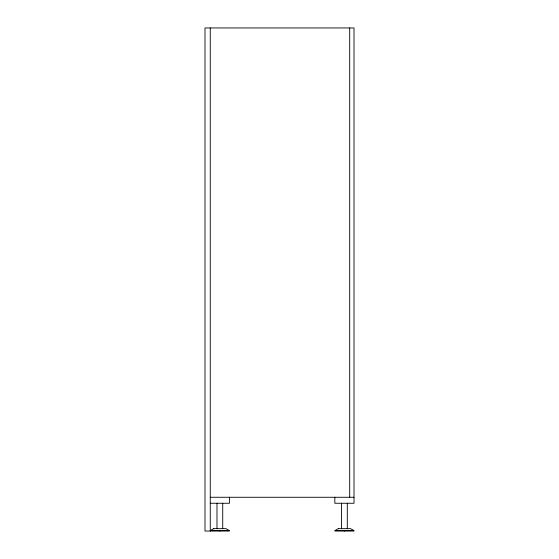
<?xml version="1.0" encoding="UTF-8"?>
<svg xmlns="http://www.w3.org/2000/svg" width="559" height="559" viewBox="0 0 559 559"><rect width="100%" height="100%" fill="white"/><g stroke="black" fill="none" stroke-linecap="round" stroke-linejoin="round"><path stroke-width="0.84" d="M210.261 497.272L354.008 497.272M210.261 503.261L229.428 503.261L229.428 497.272M229.428 531.05L204.992 531.05L204.992 27.95L354.008 27.95L354.008 503.261L334.841 503.261L334.841 497.272M334.841 531.05L354.008 531.05M349.696 27.95L349.696 497.272M347.3 503.261L347.3 528.653M344.421 530.589L344.421 531.05M341.549 503.261L341.549 528.653M222.72 503.261L222.72 528.653M219.848 530.589L219.848 531.05M216.976 503.261L216.976 528.653M210.261 27.95L210.261 531.05M213.713 528.653L210.261 530.589L229.428 530.589L225.976 528.653L213.713 528.653M338.293 528.653L334.841 530.589L354.008 530.589L350.556 528.653L338.293 528.653"/></g></svg>
